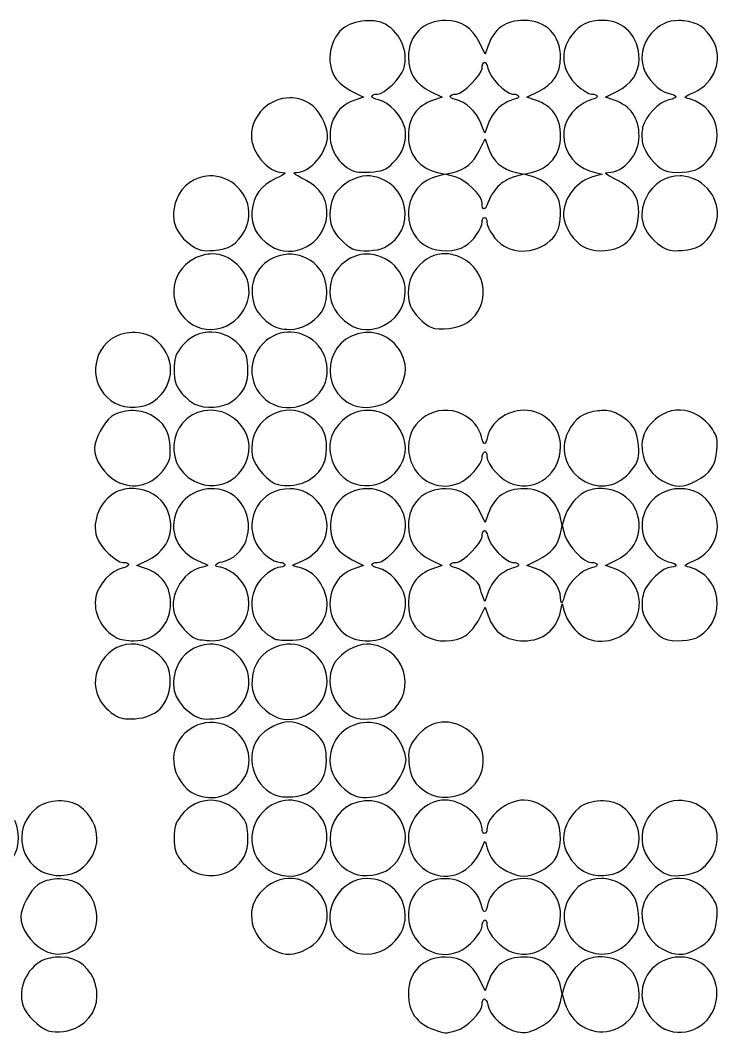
# Model space of a CAD drawing. Extents: x 1 to 209, y 3 to 284.
# Drawn here: x 104.78 to 135.48, y 239.8 to 283.84 of the extents above; entities that cross this region are included whole.
import ezdxf

# ---------------------------------------------------------------- set-up
doc = ezdxf.new("R2010")
doc.units = 0
doc.layers.add('Layer_1', color=7, linetype='CONTINUOUS')

msp = doc.modelspace()

# ---------------------------------------------------------------- linework, layer by layer
at = {"layer": 'Layer_1', "color": 7}
for points in [[(119.844123, 283.826506), (119.844123, 283.826506)], [(123.203231, 283.840287), (123.203231, 283.840287)], [(129.987034, 283.840287), (129.987034, 283.840287)], [(133.279995, 283.830365), (133.279995, 283.830365)], [(125.029956, 282.7577), (124.900422, 282.381771), (124.653477, 282.879518)], [(124.86349, 282.025135), (124.86349, 282.025135)], [(119.141875, 280.763403), (119.639622, 280.516458), (119.263143, 280.387474)], [(122.537911, 280.763403), (123.035658, 280.516458), (122.65973, 280.387474)], [(127.080478, 280.387474), (126.704547, 280.516458), (127.202297, 280.763403)], [(130.477065, 280.387474), (130.100586, 280.516458), (130.598333, 280.763403)], [(116.445882, 280.484488), (116.445882, 280.484488)], [(125.029406, 279.363867), (124.888845, 278.952109), (124.71411, 279.389774)], [(124.653477, 278.220095), (124.900422, 278.712882), (125.029956, 278.336953)], [(112.973776, 277.108845), (112.973776, 277.108845)], [(119.773017, 277.11105), (119.773017, 277.11105)], [(123.598452, 277.063646), (123.171811, 277.183811), (122.75509, 277.065851)], [(122.83998, 277.256571), (123.171811, 277.183811), (123.519627, 277.259879)], [(126.567847, 277.183811), (126.15168, 277.065851)], [(126.259167, 277.252162), (126.567847, 277.183811), (126.900229, 277.256571)], [(126.984565, 277.065851), (126.567847, 277.183811), (126.567847, 277.183811)], [(129.655756, 277.252162), (129.964437, 277.183811), (129.538346, 277.063646)], [(133.340077, 277.108294), (133.340077, 277.108294)], [(112.979841, 273.724935), (112.979841, 273.724935)], [(116.534627, 273.711706), (116.534627, 273.711706)], [(119.746008, 273.719974), (119.746008, 273.719974)], [(123.226932, 273.733754), (123.226932, 273.733754)], [(109.621286, 270.320078), (109.621286, 270.320078)], [(113.069686, 270.347639), (113.069686, 270.347639)], [(116.497145, 270.344332), (116.497145, 270.344332)], [(119.84688, 270.331654), (119.84688, 270.331654)], [(108.887618, 267.271857), (108.888169, 267.271857)], [(109.558997, 266.942783), (109.558997, 266.942783)], [(113.034408, 266.960972), (113.034408, 266.960972)], [(116.461867, 266.960972), (116.461867, 266.960972)], [(119.901451, 266.956011), (119.901451, 266.956011)], [(126.567847, 266.960972), (126.567847, 266.960972)], [(130.059797, 266.949395), (130.059797, 266.949395)], [(133.348346, 266.965381), (133.348346, 266.965381)], [(108.923447, 263.896767), (108.923447, 263.896214)], [(109.694046, 263.573755), (109.694046, 263.573755)], [(113.17938, 263.563282), (113.17938, 263.563282)], [(116.455252, 263.564383), (116.455252, 263.564383)], [(119.804987, 263.564383), (119.804987, 263.564383)], [(129.968845, 263.573755), (129.968845, 263.573755)], [(133.314172, 263.564383), (133.314172, 263.564383)], [(125.029956, 262.481798), (124.900422, 262.105869), (124.653477, 262.603616)], [(128.316301, 262.278398), (128.236376, 261.969717), (128.161963, 262.301548)], [(124.86349, 261.749231), (124.86349, 261.749231)], [(128.157551, 261.621901), (128.233619, 261.969717), (128.233619, 261.969717)], [(128.233619, 261.969717), (128.353786, 261.543076)], [(110.202266, 260.111572), (109.826338, 260.240556), (110.324084, 260.4875)], [(119.146836, 260.4875), (119.639622, 260.240556), (119.263143, 260.111572)], [(122.537911, 260.4875), (123.035658, 260.240556), (122.65973, 260.111572)], [(127.080478, 260.111572), (126.704547, 260.240556), (127.196785, 260.4875)], [(130.476515, 260.111572), (130.100586, 260.240556), (130.598333, 260.4875)], [(125.489118, 259.786353), (125.489118, 259.785802)], [(125.028853, 259.087412), (124.887191, 258.676206), (124.775846, 258.965594)], [(128.366464, 259.02678), (128.367014, 259.02678)], [(128.161963, 258.241299), (128.236376, 258.57313), (128.316301, 258.26445)], [(124.653477, 257.939231), (124.900422, 258.436981), (125.029956, 258.061049)], [(109.573881, 256.83625), (109.573881, 256.83625)], [(112.973776, 256.833493), (112.973776, 256.833493)], [(116.48998, 256.830738), (116.48998, 256.830738)], [(119.773017, 256.8357), (119.773017, 256.8357)], [(122.321836, 257.183516), (122.321836, 257.182966)], [(113.136384, 253.444622), (113.136384, 253.444622)], [(116.401232, 253.477145), (116.401232, 253.477145)], [(119.773567, 253.443521), (119.773567, 253.443521)], [(123.225828, 253.460057), (123.225828, 253.460057)], [(106.430851, 250.046381), (106.430851, 250.046381)], [(113.069686, 250.07339), (113.069686, 250.07339)], [(116.384146, 250.075594), (116.384146, 250.075594)], [(119.84688, 250.057405), (119.84688, 250.057405)], [(123.164092, 250.082209), (123.164092, 250.082209)], [(129.895535, 250.046381), (129.895535, 250.046381)], [(133.256844, 250.06402), (133.256844, 250.06402)], [(106.371319, 246.669084), (106.371319, 246.669084)], [(116.392412, 246.690581), (116.392412, 246.690581)], [(119.796168, 246.686173), (119.796168, 246.686173)], [(126.567847, 246.686173), (126.567847, 246.686173)], [(129.929159, 246.693889), (129.929159, 246.693889)], [(133.348346, 246.690581), (133.348346, 246.690581)], [(106.5218, 243.289033), (106.5218, 243.289033)], [(129.968845, 243.298403), (129.968845, 243.298403)], [(133.331258, 243.289033), (133.331258, 243.289033)], [(125.029956, 242.206445), (124.900422, 241.829964), (124.653477, 242.328264)], [(128.316301, 242.002495), (128.236376, 241.693814), (128.161963, 242.025645)], [(128.157001, 241.346548), (128.232518, 241.693814), (128.348825, 241.290877)]]:
    msp.add_lwpolyline(points, dxfattribs=at)
for points in [[(119.844123, 283.826506), (119.467624, 283.818042), (119.059762, 283.71834), (118.823825, 283.550347)], [(120.443845, 283.73776), (120.284641, 283.803705), (120.070022, 283.831584), (119.844123, 283.826506)], [(121.373745, 281.739605), (121.621197, 282.489385), (121.182618, 283.431747), (120.443845, 283.73776)], [(123.203231, 283.840287), (122.227727, 283.840287), (121.576592, 283.19884), (121.576592, 282.236801)], [(124.653477, 282.879518), (124.330333, 283.531113), (123.86354, 283.840287), (123.203231, 283.840287)], [(126.588794, 283.840287), (125.798289, 283.840879), (125.278142, 283.479624), (125.029956, 282.7577)], [(128.163063, 282.234596), (128.162499, 283.192007), (127.527662, 283.840287), (126.588794, 283.840287)], [(129.987034, 283.840287), (129.388328, 283.840287), (128.979244, 283.644948), (128.643174, 283.197569)], [(131.559653, 282.167899), (131.559653, 283.142272), (130.903184, 283.840287), (129.987034, 283.840287)], [(133.279995, 283.830365), (132.785474, 283.832876), (132.426868, 283.660588), (132.078897, 283.264266)], [(133.500481, 283.818789), (133.423925, 283.826147), (133.350641, 283.830006), (133.279995, 283.830365)], [(134.755049, 282.981493), (134.447342, 283.522965), (134.089112, 283.762232), (133.500481, 283.818789)], [(118.823825, 283.550347), (118.176548, 283.08945), (117.975298, 282.019004), (118.412065, 281.359818)], [(128.643174, 283.197569), (128.108081, 282.485269), (128.202264, 281.638309), (128.885157, 281.021371)], [(132.078897, 283.264266), (131.713249, 282.847791), (131.594702, 282.310667), (131.752577, 281.783702)], [(133.935941, 280.722613), (134.839843, 281.124582), (135.217865, 282.167056), (134.755049, 282.981493)], [(121.576592, 282.236801), (121.576592, 281.552384), (121.877709, 281.090781), (122.537911, 280.763403)], [(124.767027, 281.762756), (124.767027, 281.936309), (124.810983, 282.023854), (124.86349, 282.025135)], [(124.86349, 282.025135), (124.915998, 282.026405), (124.977223, 281.941568), (125.011767, 281.768819)], [(127.202297, 280.763403), (127.862076, 281.090583), (128.163063, 281.552183), (128.163063, 282.234596)], [(130.598333, 280.763403), (131.230991, 281.077149), (131.559653, 281.55734), (131.559653, 282.167899)], [(120.244306, 280.650404), (120.535644, 280.650404), (121.237657, 281.327194), (121.373745, 281.739605)], [(123.654673, 280.650404), (123.93142, 280.650404), (124.767027, 281.486009), (124.767027, 281.762756)], [(125.011767, 281.768819), (125.089011, 281.38257), (125.792617, 280.650404), (126.086636, 280.650404)], [(131.752577, 281.783702), (131.893462, 281.313492), (132.430396, 280.760491), (132.822487, 280.681272)], [(118.412065, 281.359818), (118.540646, 281.16579), (118.865692, 280.900365), (119.141875, 280.763403)], [(128.885157, 281.021371), (129.111217, 280.817156), (129.385653, 280.650404), (129.495352, 280.650404)], [(120.281787, 280.401254), (119.919781, 280.469157), (119.892431, 280.650404), (120.244306, 280.650404)], [(123.622153, 280.411176), (123.296976, 280.4762), (123.32072, 280.650404), (123.654673, 280.650404)], [(126.086636, 280.650404), (126.423807, 280.650404), (126.440305, 280.475181), (126.109236, 280.408971)], [(129.495352, 280.650404), (129.821347, 280.650404), (129.830785, 280.474067), (129.50803, 280.409523)], [(132.822487, 280.681272), (133.240204, 280.596887), (133.253915, 280.476184), (132.854457, 280.401254)], [(133.742464, 280.437083), (133.468065, 280.511477), (133.470698, 280.515716), (133.935941, 280.722613)], [(116.445882, 280.484488), (115.588466, 280.477517), (114.782402, 279.782935), (114.784519, 278.827535)], [(117.292549, 280.246363), (117.023343, 280.41274), (116.731686, 280.486812), (116.445882, 280.484488)], [(118.07748, 278.849032), (118.07748, 279.31103), (117.690031, 280.000688), (117.292549, 280.246363)], [(119.263143, 280.387474), (118.79567, 280.226748), (118.550089, 280.008949), (118.342063, 279.570573)], [(121.429969, 279.154405), (121.334634, 279.662659), (120.732045, 280.316785), (120.281787, 280.401254)], [(122.65973, 280.387474), (121.937834, 280.139288), (121.577145, 279.619142), (121.577145, 278.828637)], [(124.71411, 279.389774), (124.51345, 279.891142), (124.048647, 280.32586), (123.622153, 280.411176)], [(126.109236, 280.408971), (125.943543, 280.375839), (125.664462, 280.219963), (125.489118, 280.062257)], [(128.163063, 278.828637), (128.163628, 279.619142), (127.802403, 280.139288), (127.080478, 280.387474)], [(129.50803, 280.409523), (129.343777, 280.376672), (129.044119, 280.204879), (128.84216, 280.02753)], [(131.559653, 278.826432), (131.559653, 279.619138), (131.199357, 280.139147), (130.477065, 280.387474)], [(132.854457, 280.401254), (132.429064, 280.321442), (131.818149, 279.684625), (131.714545, 279.212834)], [(134.150365, 277.436819), (135.378258, 278.246599), (135.13185, 280.060514), (133.742464, 280.437083)], [(125.489118, 280.062257), (125.313745, 279.904551), (125.106707, 279.590294), (125.029406, 279.363867)], [(128.84216, 280.02753), (127.831325, 279.139998), (128.295981, 277.555014), (129.655756, 277.252162)], [(118.342063, 279.570573), (117.99428, 278.837613), (118.23862, 277.939351), (118.911466, 277.476506)], [(114.784519, 278.827535), (114.785366, 278.112496), (115.504166, 277.264659), (116.122317, 277.248854)], [(116.733063, 277.252162), (117.331233, 277.256282), (118.07748, 278.142545), (118.07748, 278.849032)], [(120.909622, 277.667778), (121.336906, 278.081911), (121.528549, 278.628992), (121.429969, 279.154405)], [(121.577145, 278.828637), (121.57771, 278.030174), (122.061244, 277.428106), (122.83998, 277.256571)], [(126.900229, 277.256571), (127.678965, 277.428106), (128.163063, 278.030174), (128.163063, 278.828637)], [(130.200908, 277.250508), (130.900593, 277.260273), (131.559653, 278.02447), (131.559653, 278.826432)], [(131.714545, 279.212834), (131.674864, 279.03224), (131.672449, 278.725332), (131.709033, 278.53043)], [(131.709033, 278.53043), (131.78131, 278.145112), (132.296278, 277.489473), (132.634522, 277.352482)], [(123.519627, 277.259879), (124.02949, 277.371836), (124.375093, 277.664626), (124.653477, 278.220095)], [(125.029956, 278.336953), (125.238942, 277.729047), (125.616716, 277.395248), (126.259167, 277.252162)], [(118.911466, 277.476506), (119.207771, 277.272685), (119.359333, 277.241784), (119.903655, 277.275312)], [(119.903655, 277.275312), (120.469652, 277.310167), (120.589271, 277.357277), (120.909622, 277.667778)], [(112.973776, 277.108845), (112.350245, 277.090001), (111.779101, 276.70435), (111.539514, 276.07697)], [(113.604367, 277.000807), (113.39526, 277.080662), (113.181618, 277.115127), (112.973776, 277.108845)], [(116.122317, 277.248854), (116.325969, 277.243633), (116.270255, 277.192229), (115.85553, 277.003563)], [(117.046705, 276.966081), (116.615329, 277.183279), (116.541265, 277.252162), (116.733063, 277.252162)], [(119.773017, 277.11105), (119.282213, 277.090866), (118.699912, 276.770548), (118.412618, 276.338246)], [(119.976965, 277.100577), (119.911707, 277.110497), (119.843132, 277.113935), (119.773017, 277.11105)], [(120.540309, 274.00826), (121.984553, 274.755104), (121.602367, 276.853492), (119.976965, 277.100577)], [(122.75509, 277.065851), (122.033363, 276.862171), (121.576592, 276.228903), (121.576592, 275.432049)], [(124.767027, 275.933103), (124.767027, 276.253426), (124.065896, 276.931876), (123.598452, 277.063646)], [(126.15168, 277.065851), (125.922572, 277.001193), (125.606333, 276.814021), (125.448881, 276.649683)], [(128.04786, 276.154141), (127.828517, 276.581058), (127.399686, 276.9487), (126.984565, 277.065851)], [(129.538346, 277.063646), (128.756421, 276.84323), (128.155644, 275.932791), (128.314648, 275.208806)], [(130.530535, 276.967734), (130.125208, 277.168027), (130.031405, 277.247685), (130.200908, 277.250508)], [(133.340077, 277.108294), (132.732433, 277.124897), (132.161503, 276.779417), (131.862822, 276.162409)], [(132.634522, 277.352482), (133.017779, 277.197261), (133.85804, 277.244004), (134.150365, 277.436819)], [(133.951376, 276.967734), (133.749333, 277.0571), (133.542628, 277.10276), (133.340077, 277.108294)], [(114.480797, 274.716571), (114.955131, 275.551243), (114.535306, 276.645264), (113.604367, 277.000807)], [(115.85553, 277.003563), (115.188244, 276.700061), (114.862872, 276.254093), (114.80767, 275.565443)], [(118.044956, 275.368107), (118.104477, 276.082073), (117.783813, 276.594959), (117.046705, 276.966081)], [(125.448881, 276.649683), (125.291429, 276.485345), (125.104866, 276.183309), (125.034367, 275.978303)], [(131.537603, 275.394566), (131.590356, 276.149059), (131.314633, 276.580271), (130.530535, 276.967734)], [(134.755049, 274.716571), (135.214507, 275.52511), (134.839924, 276.574683), (133.951376, 276.967734)], [(118.412618, 276.338246), (118.16717, 275.968902), (118.103952, 275.307222), (118.271507, 274.867604)], [(128.007621, 274.679088), (128.190388, 275.032572), (128.212396, 275.833903), (128.04786, 276.154141)], [(131.862822, 276.162409), (131.477673, 275.366825), (131.703431, 274.623139), (132.495064, 274.079917)], [(111.539514, 276.07697), (111.233839, 275.276616), (111.465081, 274.598501), (112.220815, 274.079917)], [(125.034367, 275.978303), (124.905815, 275.604302), (124.767027, 275.58089), (124.767027, 275.933103)], [(114.80767, 275.565443), (114.75893, 274.957592), (115.01098, 274.487874), (115.599216, 274.091493)], [(115.599216, 274.091493), (116.56975, 273.437443), (117.943808, 274.154665), (118.044956, 275.368107)], [(121.576592, 275.432049), (121.576592, 274.83258), (121.906888, 274.282856), (122.418297, 274.030859)], [(124.766476, 275.118407), (124.766674, 275.217467), (124.813489, 275.298655), (124.870103, 275.298655)], [(124.870103, 275.298655), (124.926719, 275.298655), (124.973182, 275.217467), (124.973182, 275.118407)], [(130.697001, 274.024796), (131.214681, 274.270442), (131.490474, 274.719858), (131.537603, 275.394566)], [(118.271507, 274.867604), (118.381687, 274.578609), (118.875934, 274.070023), (119.15841, 273.954792)], [(124.021785, 274.06283), (124.382747, 274.282907), (124.766476, 274.826138), (124.766476, 275.118407)], [(124.973182, 275.118407), (124.973746, 274.826138), (125.356939, 274.282907), (125.717873, 274.06283)], [(128.314648, 275.208806), (128.411055, 274.769923), (128.749069, 274.285588), (129.114463, 274.06283)], [(113.142449, 273.879275), (113.806997, 273.925701), (114.155175, 274.143604), (114.480797, 274.716571)], [(125.717873, 274.06283), (126.458424, 273.611303), (127.616771, 273.923241), (128.007621, 274.679088)], [(133.416698, 273.879275), (134.081218, 273.925701), (134.429421, 274.143604), (134.755049, 274.716571)], [(112.220815, 274.079917), (112.510037, 273.881967), (112.671871, 273.846396), (113.142449, 273.879275)], [(119.15841, 273.954792), (119.493662, 273.818027), (120.227155, 273.84632), (120.540309, 274.00826)], [(122.418297, 274.030859), (122.891646, 273.797603), (123.610192, 273.811849), (124.021785, 274.06283)], [(129.114463, 274.06283), (129.525152, 273.812414), (130.21474, 273.795942), (130.697001, 274.024796)], [(132.495064, 274.079917), (132.784286, 273.881967), (132.946092, 273.846396), (133.416698, 273.879275)], [(112.313971, 273.529254), (111.152119, 272.931676), (111.11753, 271.348118), (112.251132, 270.656871)], [(112.979841, 273.724935), (112.760811, 273.709184), (112.537556, 273.644252), (112.313971, 273.529254)], [(114.022739, 273.393103), (113.698661, 273.640295), (113.344889, 273.751185), (112.979841, 273.724935)], [(116.345561, 273.711155), (115.507234, 273.66061), (114.728357, 272.980988), (114.815386, 271.970968)], [(116.534627, 273.711706), (116.471412, 273.715118), (116.408434, 273.714945), (116.345561, 273.711155)], [(117.745095, 273.057965), (117.419795, 273.484453), (116.97712, 273.687823), (116.534627, 273.711706)], [(119.746008, 273.719974), (119.438361, 273.711917), (119.126985, 273.612848), (118.84973, 273.401371)], [(121.428868, 271.911437), (121.562365, 272.949429), (120.668934, 273.744146), (119.746008, 273.719974)], [(123.017469, 273.730998), (122.557625, 273.690066), (122.139857, 273.41972), (121.808105, 272.932287)], [(123.226932, 273.733754), (123.156215, 273.737963), (123.086447, 273.737138), (123.017469, 273.730998)], [(123.881224, 273.554058), (123.658554, 273.66185), (123.439078, 273.721128), (123.226932, 273.733754)], [(124.134784, 270.759397), (125.14387, 271.477934), (125.004807, 273.010131), (123.881224, 273.554058)], [(113.866193, 270.694905), (114.886173, 271.382285), (114.961297, 272.677219), (114.022739, 273.393103)], [(118.84973, 273.401371), (118.384684, 273.046675), (118.180556, 272.642459), (118.180556, 272.076801)], [(117.810689, 271.214149), (118.145518, 271.666044), (118.113367, 272.575111), (117.745095, 273.057965)], [(121.808105, 272.932287), (121.563192, 272.572454), (121.499734, 271.911311), (121.667544, 271.471016)], [(114.815386, 271.970968), (114.863081, 271.417615), (115.097704, 271.03835), (115.606381, 270.692148)], [(118.180556, 272.076801), (118.180556, 271.545151), (118.474905, 271.045933), (118.995802, 270.694905)], [(118.995802, 270.694905), (119.929817, 270.065464), (121.27819, 270.739791), (121.428868, 271.911437)], [(121.667544, 271.471016), (121.776199, 271.185999), (122.267317, 270.677659), (122.55445, 270.552691)], [(116.430998, 270.460638), (116.967926, 270.460638), (117.445691, 270.721531), (117.810689, 271.214149)], [(112.251132, 270.656871), (112.702772, 270.381478), (113.426407, 270.398543), (113.866193, 270.694905)], [(115.606381, 270.692148), (115.840146, 270.533032), (116.098343, 270.460638), (116.430998, 270.460638)], [(122.55445, 270.552691), (122.916879, 270.394985), (123.781809, 270.508049), (124.134784, 270.759397)], [(108.687526, 270.023524), (107.736465, 269.2981), (107.842437, 267.839208), (108.887618, 267.271857)], [(109.621286, 270.320078), (109.277181, 270.307765), (108.928953, 270.20766), (108.687526, 270.023524)], [(110.53134, 270.08967), (110.305379, 270.257098), (109.965386, 270.33239), (109.621286, 270.320078)], [(110.546775, 267.340759), (111.541834, 268.077754), (111.534615, 269.346297), (110.53134, 270.08967)], [(113.069686, 270.347639), (112.577589, 270.363107), (112.087719, 270.142667), (111.735746, 269.68122)], [(114.41741, 269.596884), (114.056137, 270.080754), (113.561789, 270.33217), (113.069686, 270.347639)], [(116.497145, 270.344332), (116.081217, 270.362112), (115.648009, 270.215083), (115.286674, 269.85375)], [(118.033382, 268.35224), (118.242582, 269.467336), (117.412183, 270.305217), (116.497145, 270.344332)], [(119.690885, 270.32559), (117.973196, 270.175392), (117.61715, 267.842324), (119.209673, 267.172639)], [(119.84688, 270.331654), (119.795341, 270.332105), (119.743307, 270.330185), (119.690885, 270.32559)], [(121.432173, 268.950859), (121.280329, 269.76022), (120.619952, 270.324705), (119.84688, 270.331654)], [(111.735746, 269.68122), (111.489704, 269.35864), (111.439192, 269.19283), (111.439192, 268.70998)], [(114.629627, 268.70998), (114.629627, 269.157891), (114.575172, 269.385556), (114.41741, 269.596884)], [(115.286674, 269.85375), (114.473169, 269.040216), (114.718454, 267.659656), (115.756862, 267.207366)], [(111.439192, 268.70998), (111.439192, 268.237257), (111.491381, 268.059951), (111.715352, 267.766299)], [(113.936199, 267.338555), (114.460652, 267.73011), (114.629627, 268.064058), (114.629627, 268.70998)], [(120.791111, 267.405802), (121.230785, 267.74117), (121.525786, 268.451837), (121.432173, 268.950859)], [(115.756862, 267.207366), (116.684301, 266.803393), (117.853127, 267.391302), (118.033382, 268.35224)], [(108.888169, 267.271857), (109.37218, 267.009136), (110.142181, 267.041095), (110.546775, 267.340759)], [(111.715352, 267.766299), (111.867019, 267.567445), (112.144754, 267.326331), (112.332714, 267.230517)], [(112.332714, 267.230517), (112.767985, 267.008577), (113.566488, 267.062541), (113.936199, 267.338555)], [(119.209673, 267.172639), (119.640175, 266.991622), (120.394053, 267.102924), (120.791111, 267.405802)], [(109.558997, 266.942783), (109.248654, 266.929236), (108.944514, 266.842676), (108.729969, 266.686466)], [(110.42606, 266.760329), (110.186072, 266.896713), (109.86934, 266.956324), (109.558997, 266.942783)], [(113.034408, 266.960972), (111.328065, 266.960972), (110.792074, 264.676143), (112.314522, 263.892356)], [(114.68144, 265.398827), (114.68144, 266.203273), (113.88232, 266.960972), (113.034408, 266.960972)], [(116.461867, 266.960972), (115.383496, 266.960972), (114.62711, 266.028493), (114.829717, 264.948485)], [(117.810689, 266.207461), (117.454666, 266.687945), (116.965719, 266.960972), (116.461867, 266.960972)], [(119.901451, 266.956011), (119.326251, 266.987905), (118.791059, 266.704822), (118.414269, 266.145725)], [(120.485738, 266.817657), (120.289509, 266.899648), (120.093181, 266.945379), (119.901451, 266.956011)], [(123.905478, 266.793403), (122.816355, 267.310208), (121.576592, 266.555224), (121.576592, 265.374576)], [(126.567847, 266.960972), (125.835311, 266.960972), (125.131573, 266.441062), (125.004601, 265.806175)], [(128.163063, 265.388354), (128.163063, 266.272669), (127.464806, 266.960972), (126.567847, 266.960972)], [(129.792456, 266.936168), (129.161605, 266.875546), (128.801258, 266.624075), (128.49214, 266.028868)], [(130.059797, 266.949395), (129.980049, 266.950242), (129.892546, 266.945791), (129.792456, 266.936168)], [(130.700859, 266.760329), (130.468895, 266.892135), (130.299037, 266.946576), (130.059797, 266.949395)], [(133.348346, 266.965381), (132.836957, 266.982145), (132.321986, 266.737365), (131.94385, 266.226754)], [(134.730795, 266.135252), (134.36718, 266.67019), (133.859736, 266.948614), (133.348346, 266.965381)], [(108.729969, 266.686466), (108.399402, 266.44573), (107.991893, 265.684405), (107.991893, 265.308428)], [(111.263354, 265.421981), (111.2169, 266.086526), (110.999056, 266.434729), (110.42606, 266.760329)], [(121.429419, 265.548758), (121.344272, 266.081339), (120.936983, 266.629104), (120.485738, 266.817657)], [(124.735607, 265.806175), (124.65681, 266.200186), (124.325538, 266.594069), (123.905478, 266.793403)], [(131.538156, 265.421981), (131.49173, 266.086526), (131.273855, 266.434701), (130.700859, 266.760329)], [(117.778719, 264.40168), (118.111177, 264.867798), (118.127371, 265.780036), (117.810689, 266.207461)], [(118.414269, 266.145725), (117.865971, 265.332107), (118.322471, 264.070043), (119.273616, 263.768884)], [(128.49214, 266.028868), (128.078543, 265.232522), (128.403567, 264.298222), (129.243997, 263.867551)], [(131.94385, 266.226754), (131.413696, 265.510869), (131.732847, 264.344538), (132.579401, 263.903933)], [(134.930334, 265.232911), (134.966318, 265.680996), (134.930899, 265.840894), (134.730795, 266.135252)], [(124.870103, 265.520095), (124.827659, 265.520095), (124.767046, 265.649034), (124.735607, 265.806175)], [(125.004601, 265.806175), (124.973162, 265.649034), (124.912552, 265.520095), (124.870103, 265.520095)], [(107.991893, 265.308428), (107.991893, 264.821398), (108.426623, 264.162761), (108.923447, 263.896767)], [(111.062714, 264.500347), (111.260692, 264.789569), (111.296233, 264.951398), (111.263354, 265.421981)], [(112.314522, 263.892356), (113.436214, 263.314873), (114.68144, 264.107491), (114.68144, 265.398827)], [(119.273616, 263.768884), (120.39449, 263.414017), (121.610239, 264.418063), (121.429419, 265.548758)], [(121.576592, 265.374576), (121.576592, 264.653667), (121.977204, 264.033828), (122.605713, 263.783215)], [(124.767027, 264.90053), (124.767027, 265.008423), (124.813489, 265.125156), (124.870103, 265.160152)], [(124.870103, 265.160152), (124.928466, 265.19622), (124.973182, 265.109795), (124.973182, 264.960612)], [(126.106479, 263.75786), (127.163316, 263.441207), (128.163063, 264.234121), (128.163063, 265.388354)], [(131.336963, 264.500347), (131.534941, 264.789569), (131.571035, 264.951398), (131.538156, 265.421981)], [(134.027443, 263.899522), (134.633657, 264.20926), (134.877023, 264.56856), (134.930334, 265.232911)], [(114.829717, 264.948485), (114.908739, 264.527325), (115.563046, 263.811937), (115.933801, 263.741325)], [(123.768776, 263.806919), (124.17035, 263.9747), (124.767027, 264.628552), (124.767027, 264.90053)], [(124.973182, 264.960612), (124.973182, 264.593046), (125.623681, 263.902499), (126.106479, 263.75786)], [(108.923447, 263.896214), (109.708024, 263.476157), (110.516755, 263.704706), (111.062714, 264.500347)], [(115.933801, 263.741325), (116.686206, 263.597984), (117.383552, 263.847593), (117.778719, 264.40168)], [(129.243997, 263.867551), (130.002469, 263.478903), (130.801728, 263.720313), (131.336963, 264.500347)], [(132.579401, 263.903933), (133.148276, 263.607853), (133.454984, 263.60699), (134.027443, 263.899522)], [(108.917935, 263.410594), (108.244609, 263.062388), (107.860984, 262.162012), (108.090008, 261.468112)], [(109.694046, 263.573755), (109.425796, 263.58479), (109.156429, 263.533917), (108.917935, 263.410594)], [(111.116181, 262.706142), (110.870289, 263.224313), (110.284192, 263.549476), (109.694046, 263.573755)], [(113.17938, 263.563282), (112.369834, 263.6124), (111.52284, 263.068524), (111.4199, 262.109727)], [(114.42733, 262.79599), (114.137242, 263.290994), (113.665107, 263.533809), (113.17938, 263.563282)], [(116.455252, 263.564383), (115.1929, 263.564383), (114.421717, 262.310946), (114.993979, 261.189198)], [(118.045507, 262.109727), (117.958413, 262.920806), (117.254675, 263.564383), (116.455252, 263.564383)], [(119.804987, 263.564383), (118.824942, 263.564383), (118.140486, 262.822437), (118.210872, 261.836325)], [(121.383668, 261.507798), (121.693322, 262.541296), (120.90777, 263.564383), (119.804987, 263.564383)], [(123.203231, 263.564383), (122.227727, 263.564383), (121.576592, 262.922937), (121.576592, 261.960898)], [(122.605713, 263.783215), (122.971444, 263.637362), (123.383542, 263.645936), (123.768776, 263.806919)], [(124.653477, 262.603616), (124.330333, 263.255211), (123.86354, 263.564383), (123.203231, 263.564383)], [(126.588794, 263.564383), (125.798289, 263.564947), (125.278142, 263.203694), (125.029956, 262.481798)], [(128.161963, 262.301548), (127.987126, 263.081921), (127.386749, 263.564383), (126.588794, 263.564383)], [(129.192734, 263.410594), (128.831602, 263.223819), (128.425239, 262.698852), (128.316301, 262.278398)], [(129.968845, 263.573755), (129.700596, 263.58479), (129.431229, 263.533917), (129.192734, 263.410594)], [(131.39043, 262.706142), (131.144538, 263.224313), (130.558992, 263.549476), (129.968845, 263.573755)], [(133.314172, 263.564383), (132.228576, 263.564383), (131.445378, 262.533083), (131.752577, 261.507798)], [(134.71481, 262.774493), (134.406397, 263.300725), (133.938504, 263.564383), (133.314172, 263.564383)], [(110.324084, 260.4875), (111.209641, 260.926666), (111.532063, 261.829729), (111.116181, 262.706142)], [(113.526093, 260.405368), (114.504783, 260.601117), (114.977946, 261.856444), (114.42733, 262.79599)], [(130.598333, 260.4875), (131.48389, 260.926666), (131.80634, 261.829729), (131.39043, 262.706142)], [(133.935941, 260.44671), (134.876673, 260.865077), (135.224644, 261.904543), (134.71481, 262.774493)], [(111.4199, 262.109727), (111.334386, 261.313183), (111.848948, 260.632678), (112.777544, 260.313315)], [(116.688416, 260.313315), (117.616983, 260.632678), (118.13102, 261.313183), (118.045507, 262.109727)], [(118.210872, 261.836325), (118.25916, 261.159302), (118.500491, 260.811406), (119.146836, 260.4875)], [(121.576592, 261.960898), (121.576592, 261.276452), (121.877709, 260.814906), (122.537911, 260.4875)], [(124.767027, 261.486301), (124.767027, 261.659995), (124.810983, 261.747913), (124.86349, 261.749231)], [(124.86349, 261.749231), (124.915998, 261.750642), (124.977223, 261.665679), (125.011767, 261.492917)], [(127.196785, 260.4875), (127.752255, 260.765884), (128.045594, 261.112038), (128.157551, 261.621901)], [(108.090008, 261.468112), (108.227337, 261.051947), (108.928326, 260.374501), (109.221103, 260.374501)], [(114.993979, 261.189198), (115.207367, 260.770916), (115.718277, 260.374501), (116.045147, 260.374501)], [(120.244306, 260.374501), (120.554214, 260.374501), (121.252011, 261.068294), (121.383668, 261.507798)], [(123.654673, 260.373951), (123.93142, 260.373951), (124.767027, 261.209554), (124.767027, 261.486301)], [(125.011767, 261.492917), (125.089011, 261.106696), (125.792617, 260.374501), (126.086636, 260.374501)], [(128.353786, 261.543076), (128.487582, 261.068463), (129.165632, 260.374501), (129.495352, 260.374501)], [(131.752577, 261.507798), (131.893434, 261.03756), (132.430368, 260.484587), (132.822487, 260.405368)], [(109.221103, 260.374501), (109.57295, 260.374501), (109.545625, 260.193255), (109.183619, 260.125352)], [(112.777544, 260.313315), (112.955287, 260.252158), (112.939426, 260.23254), (112.663441, 260.17)], [(113.422464, 260.168346), (113.134682, 260.168346), (113.21071, 260.342291), (113.526093, 260.405368)], [(116.045147, 260.374501), (116.144207, 260.374275), (116.224843, 260.328039), (116.224843, 260.271425)], [(116.793145, 260.171654), (116.522466, 260.233178), (116.509205, 260.251678), (116.688416, 260.313315)], [(120.281787, 260.125352), (119.919781, 260.193255), (119.892431, 260.374501), (120.244306, 260.374501)], [(123.628215, 260.133619), (123.298325, 260.199602), (123.317686, 260.373951), (123.654673, 260.373951)], [(126.086636, 260.374501), (126.423807, 260.374501), (126.440305, 260.199278), (126.109236, 260.133068)], [(129.495352, 260.374501), (129.821347, 260.374501), (129.830785, 260.198163), (129.50803, 260.133619)], [(132.822487, 260.405368), (133.198915, 260.329309), (133.289085, 260.168346), (132.955329, 260.168346)], [(133.742464, 260.161181), (133.468065, 260.235546), (133.470698, 260.239813), (133.935941, 260.44671)], [(109.183619, 260.125352), (108.735676, 260.041307), (108.147705, 259.403369), (108.053076, 258.898897)], [(111.284853, 258.619432), (111.284853, 259.342654), (110.901782, 259.87109), (110.202266, 260.111572)], [(112.663441, 260.17), (112.196392, 260.06411), (111.83042, 259.761678), (111.595188, 259.286952)], [(113.079609, 256.984527), (114.638153, 256.964517), (115.269871, 259.036756), (113.973681, 259.917544)], [(113.973681, 259.917544), (113.770537, 260.055579), (113.522546, 260.168346), (113.422464, 260.168346)], [(116.057274, 260.168346), (115.745503, 260.168346), (115.190775, 259.738536), (114.986813, 259.338768)], [(116.224843, 260.271425), (116.224843, 260.214806), (116.149645, 260.168346), (116.057274, 260.168346)], [(117.866363, 259.304041), (117.638695, 259.774336), (117.285736, 260.059724), (116.793145, 260.171654)], [(119.263143, 260.111572), (118.79567, 259.950846), (118.550089, 259.733047), (118.342063, 259.294671)], [(121.426661, 258.896142), (121.334572, 259.387011), (120.724058, 260.042379), (120.281787, 260.125352)], [(122.65973, 260.111572), (121.937834, 259.863385), (121.577145, 259.343267), (121.577145, 258.552734)], [(124.664501, 259.340972), (124.664501, 259.507399), (123.922686, 260.074747), (123.628215, 260.133619)], [(126.109236, 260.133068), (125.943543, 260.099907), (125.664462, 259.944059), (125.489118, 259.786353)], [(128.163616, 258.835507), (128.163616, 259.343648), (127.689486, 259.902219), (127.080478, 260.111572)], [(129.50803, 260.133619), (129.060651, 260.044154), (128.491968, 259.492842), (128.366464, 259.02678)], [(131.368933, 257.799774), (131.854073, 258.712678), (131.442138, 259.779594), (130.476515, 260.111572)], [(132.955329, 260.168346), (132.587763, 260.168346), (131.897216, 259.517847), (131.752577, 259.035049)], [(134.150916, 257.160916), (135.37878, 257.970724), (135.131818, 259.784583), (133.742464, 260.161181)], [(125.489118, 259.785802), (125.313745, 259.628097), (125.106774, 259.313839), (125.028853, 259.087412)], [(111.595188, 259.286952), (111.36306, 258.818435), (111.335823, 258.467768), (111.497621, 258.039552)], [(114.986813, 259.338768), (114.546659, 258.475987), (114.901785, 257.490963), (115.809779, 257.056736)], [(117.472796, 257.34502), (118.090185, 257.925636), (118.220157, 258.573226), (117.866363, 259.304041)], [(118.342063, 259.294671), (117.996482, 258.566396), (118.231909, 257.674924), (118.887765, 257.229267)], [(124.775846, 258.965594), (124.714604, 259.124937), (124.664501, 259.293926), (124.664501, 259.340972)], [(128.367014, 259.02678), (128.248368, 258.586146), (128.163616, 258.506548), (128.163616, 258.835507)], [(131.752577, 259.035049), (131.688202, 258.820306), (131.667315, 258.476974), (131.705725, 258.272166)], [(108.053076, 258.898897), (107.919049, 258.184451), (108.277697, 257.479584), (108.969198, 257.098076)], [(109.691842, 256.981219), (110.615386, 256.975631), (111.284853, 257.664166), (111.284853, 258.619432)], [(120.540309, 257.128945), (121.198536, 257.469334), (121.559447, 258.188385), (121.426661, 258.896142)], [(121.577145, 258.552734), (121.57771, 257.962861), (121.842454, 257.475814), (122.321836, 257.183516)], [(126.588794, 256.978465), (127.386749, 256.979029), (127.987126, 257.460926), (128.161963, 258.241299)], [(128.316301, 258.26445), (128.425239, 257.843995), (128.831602, 257.319), (129.192734, 257.132253)], [(131.705725, 258.272166), (131.780853, 257.871721), (132.290126, 257.216082), (132.634522, 257.076579)], [(111.497621, 258.039552), (111.627612, 257.695467), (112.077127, 257.196749), (112.365784, 257.076579)], [(124.057063, 257.209974), (124.251091, 257.338527), (124.516515, 257.66302), (124.653477, 257.939231)], [(125.029956, 258.061049), (125.278142, 257.339125), (125.798289, 256.978465), (126.588794, 256.978465)], [(129.192734, 257.132253), (129.951912, 256.739682), (130.971902, 257.05259), (131.368933, 257.799774)], [(116.559432, 257.012089), (117.049256, 257.037404), (117.206886, 257.094943), (117.472796, 257.34502)], [(118.887765, 257.229267), (119.319932, 256.935587), (120.077492, 256.889621), (120.540309, 257.128945)], [(122.321836, 257.182966), (122.795688, 256.894168), (123.599637, 256.906896), (124.057063, 257.209974)], [(109.573881, 256.83625), (109.00528, 256.820728), (108.480025, 256.482041), (108.192536, 255.888158)], [(108.969198, 257.098076), (109.082397, 257.03562), (109.407782, 256.984041), (109.691842, 256.981219)], [(110.357708, 256.650491), (110.099441, 256.783443), (109.832335, 256.843308), (109.573881, 256.83625)], [(112.973776, 256.833493), (112.350245, 256.81464), (111.779101, 256.428978), (111.539514, 255.801618)], [(112.365784, 257.076579), (112.478984, 257.02942), (112.800096, 256.988196), (113.079609, 256.984527)], [(113.604367, 256.725455), (113.39526, 256.80531), (113.181618, 256.839775), (112.973776, 256.833493)], [(115.809779, 257.056736), (115.89659, 257.015249), (116.233916, 256.995155), (116.559432, 257.012089)], [(116.48998, 256.830738), (116.28363, 256.838358), (116.070967, 256.80562), (115.861042, 256.725455)], [(118.048814, 255.044799), (118.157346, 256.007677), (117.38415, 256.797704), (116.48998, 256.830738)], [(119.773017, 256.8357), (119.282213, 256.815521), (118.699912, 256.495221), (118.412618, 256.062896)], [(119.976965, 256.825777), (119.911707, 256.835711), (119.843132, 256.838578), (119.773017, 256.8357)], [(120.540309, 253.732909), (121.984553, 254.479782), (121.602367, 256.578691), (119.976965, 256.825777)], [(132.634522, 257.076579), (133.017751, 256.921385), (133.858562, 256.96813), (134.150916, 257.160916)], [(111.263354, 255.12142), (111.313194, 255.834878), (111.037102, 256.300733), (110.357708, 256.650491)], [(114.480797, 254.441219), (114.955131, 255.275863), (114.535306, 256.369912), (113.604367, 256.725455)], [(115.861042, 256.725455), (115.231235, 256.484917), (114.863945, 255.986854), (114.80877, 255.298909)], [(108.192536, 255.888158), (107.818815, 255.116173), (108.088862, 254.25432), (108.855095, 253.772595)], [(118.412618, 256.062896), (117.886218, 255.270783), (118.282062, 254.076407), (119.206368, 253.666762)], [(111.539514, 255.801618), (111.233839, 255.001235), (111.465081, 254.323674), (112.220815, 253.805118)], [(109.745859, 253.607783), (110.671068, 253.66688), (111.198443, 254.192655), (111.263354, 255.12142)], [(114.80877, 255.298909), (114.75924, 254.681464), (115.007565, 254.215388), (115.599216, 253.816692)], [(115.599216, 253.816692), (116.548357, 253.177064), (117.915549, 253.862288), (118.048814, 255.044799)], [(113.142449, 253.603925), (113.806997, 253.650379), (114.155172, 253.868223), (114.480797, 254.441219)], [(108.855095, 253.772595), (109.098794, 253.619292), (109.311575, 253.580125), (109.745859, 253.607783)], [(112.220815, 253.805118), (112.510037, 253.60714), (112.671871, 253.571043), (113.142449, 253.603925)], [(119.206368, 253.666762), (119.489212, 253.541399), (120.242084, 253.578703), (120.540309, 253.732909)], [(113.136384, 253.444622), (112.223101, 253.487325), (111.333921, 252.737356), (111.419349, 251.708845)], [(114.022739, 253.118853), (113.748081, 253.328341), (113.440811, 253.430387), (113.136384, 253.444622)], [(116.401232, 253.477145), (116.022744, 253.480137), (115.371575, 253.141504), (115.105327, 252.803007)], [(117.778719, 252.745131), (117.50804, 253.124664), (116.851743, 253.473758), (116.401232, 253.477145)], [(119.773567, 253.443521), (118.967078, 253.417275), (118.180556, 252.806653), (118.180556, 251.801451)], [(119.935075, 253.440764), (119.881359, 253.444263), (119.827334, 253.445271), (119.773567, 253.443521)], [(121.242006, 252.557166), (120.953493, 253.129301), (120.450737, 253.407171), (119.935075, 253.440764)], [(123.016368, 253.457299), (122.556589, 253.415615), (122.138779, 253.141803), (121.799285, 252.647014)], [(123.225828, 253.460057), (123.155126, 253.464293), (123.085335, 253.463553), (123.016368, 253.457299)], [(123.881224, 253.279257), (123.657464, 253.387573), (123.437938, 253.447348), (123.225828, 253.460057)], [(124.134784, 250.484596), (125.14387, 251.203106), (125.004807, 252.73533), (123.881224, 253.279257)], [(114.447173, 251.001636), (114.885267, 251.651735), (114.693948, 252.606879), (114.022739, 253.118853)], [(115.105327, 252.803007), (114.495134, 252.027262), (114.832443, 250.744735), (115.756862, 250.325296)], [(118.026214, 251.814678), (118.026214, 252.266629), (117.969896, 252.477105), (117.778719, 252.745131)], [(121.473516, 251.832868), (121.473516, 251.978692), (121.369373, 252.304577), (121.242006, 252.557166)], [(121.799285, 252.647014), (121.601306, 252.357793), (121.565213, 252.196511), (121.598092, 251.725934)], [(111.419349, 251.708845), (111.466904, 251.136075), (111.868306, 250.545133), (112.353107, 250.334115)], [(117.332785, 250.460895), (117.852357, 250.84881), (118.026214, 251.188371), (118.026214, 251.814678)], [(118.180556, 251.801451), (118.180556, 251.267176), (118.474315, 250.772341), (119.006276, 250.410733)], [(120.732132, 250.458138), (121.063574, 250.699551), (121.473516, 251.460221), (121.473516, 251.832868)], [(121.598092, 251.725934), (121.643414, 251.077302), (121.856604, 250.724062), (122.400108, 250.396402)], [(112.353107, 250.334115), (113.129641, 249.996154), (113.944705, 250.256033), (114.447173, 251.001636)], [(115.756862, 250.325296), (116.173394, 250.13632), (116.992171, 250.206585), (117.332785, 250.460895)], [(119.006276, 250.410733), (119.300633, 250.211258), (119.460532, 250.175238), (119.908616, 250.211193)], [(119.908616, 250.211193), (120.228318, 250.236876), (120.568472, 250.338955), (120.732132, 250.458138)], [(122.400108, 250.396402), (122.872125, 250.111781), (123.667932, 250.152167), (124.134784, 250.484596)], [(105.497091, 249.749825), (104.54603, 249.024373), (104.652552, 247.565512), (105.697734, 246.998158)], [(106.430851, 250.046381), (106.086752, 250.034076), (105.738518, 249.933964), (105.497091, 249.749825)], [(107.340908, 249.815422), (107.114947, 249.982836), (106.774951, 250.058689), (106.430851, 250.046381)], [(107.35634, 247.067063), (108.351399, 247.804058), (108.344185, 249.072049), (107.340908, 249.815422)], [(113.069686, 250.07339), (112.577589, 250.088856), (112.087719, 249.867867), (111.735746, 249.40642)], [(114.41741, 249.322083), (114.056137, 249.805953), (113.561791, 250.057921), (113.069686, 250.07339)], [(116.384146, 250.075594), (115.99094, 250.061314), (115.6021, 249.895477), (115.286674, 249.580051)], [(117.50752, 249.66053), (117.175049, 249.952446), (116.777352, 250.089866), (116.384146, 250.075594)], [(119.690885, 250.05134), (117.973196, 249.901141), (117.61715, 247.568597), (119.209673, 246.89894)], [(119.84688, 250.057405), (119.795341, 250.057969), (119.743307, 250.055997), (119.690885, 250.05134)], [(121.432173, 248.67716), (121.280329, 249.48652), (120.619952, 250.050457), (119.84688, 250.057405)], [(123.164092, 250.082209), (122.327585, 250.082209), (121.576592, 249.306507), (121.576592, 248.442343)], [(124.766476, 248.821579), (124.765348, 249.397425), (123.894794, 250.082209), (123.164092, 250.082209)], [(126.575563, 250.082209), (125.855981, 250.082209), (124.973182, 249.380924), (124.973182, 248.809452)], [(127.974547, 249.282948), (127.70689, 249.716018), (127.06567, 250.082209), (126.575563, 250.082209)], [(128.962325, 249.749825), (128.518279, 249.411133), (128.209788, 248.692725), (128.304727, 248.217999)], [(129.895535, 250.046381), (129.551436, 250.034076), (129.203755, 249.933978), (128.962325, 249.749825)], [(130.806142, 249.815422), (130.580181, 249.98285), (130.239635, 250.058689), (129.895535, 250.046381)], [(130.821024, 247.067063), (131.816083, 247.804058), (131.809405, 249.072049), (130.806142, 249.815422)], [(133.256844, 250.06402), (132.113898, 250.030805), (131.318454, 248.793145), (131.854552, 247.742299)], [(133.490008, 250.054097), (133.411014, 250.063015), (133.333041, 250.066221), (133.256844, 250.06402)], [(134.217063, 247.067063), (135.479528, 248.002093), (135.022305, 249.881377), (133.490008, 250.054097)], [(111.735746, 249.40642), (111.489704, 249.08384), (111.439192, 248.91861), (111.439192, 248.435731)], [(114.629627, 248.435731), (114.629627, 248.883643), (114.575172, 249.110755), (114.41741, 249.322083)], [(115.286674, 249.580051), (114.473169, 248.766546), (114.718454, 247.385985), (115.756862, 246.933668)], [(115.756862, 246.933668), (117.445031, 246.198366), (118.889026, 248.447567), (117.50752, 249.66053)], [(127.901237, 247.480473), (128.206714, 247.901662), (128.245006, 248.845334), (127.974547, 249.282948)], [(104.329619, 247.391728), (104.717672, 247.804422), (104.814308, 248.623905), (104.542387, 249.196957)], [(111.439192, 248.435731), (111.439192, 247.963034), (111.491381, 247.785671), (111.715352, 247.492047)], [(113.936199, 247.064306), (114.460652, 247.455861), (114.629627, 247.789809), (114.629627, 248.435731)], [(120.791111, 247.132104), (121.230785, 247.46744), (121.525786, 248.178107), (121.432173, 248.67716)], [(121.576592, 248.442343), (121.576592, 247.774238), (121.995689, 247.147699), (122.605713, 246.904452)], [(124.870103, 248.641332), (124.813495, 248.641332), (124.766476, 248.722519), (124.766476, 248.821579)], [(124.973182, 248.809452), (124.973182, 248.717081), (124.926719, 248.641332), (124.870103, 248.641332)], [(122.605713, 246.904452), (123.519548, 246.540047), (124.434637, 247.06489), (124.826559, 248.178313)], [(124.826559, 248.178313), (124.889381, 248.35679), (124.908733, 248.341872), (124.971528, 248.064761)], [(124.971528, 248.064761), (125.011378, 247.88899), (125.132076, 247.623283), (125.239969, 247.474408)], [(128.304727, 248.217999), (128.404465, 247.719341), (128.761459, 247.216883), (129.176749, 246.990993)], [(131.854552, 247.742299), (132.052503, 247.354272), (132.413149, 247.014488), (132.794375, 246.8576)], [(111.715352, 247.492047), (111.867019, 247.293165), (112.144754, 247.052083), (112.332714, 246.956268)], [(119.209673, 246.89894), (119.640175, 246.717895), (120.394053, 246.829223), (120.791111, 247.132104)], [(125.239969, 247.474408), (125.479294, 247.144126), (126.167092, 246.789249), (126.567847, 246.789249)], [(126.567847, 246.789249), (126.971425, 246.789249), (127.657792, 247.14477), (127.901237, 247.480473)], [(106.371319, 246.669084), (106.059853, 246.656554), (105.75651, 246.56981), (105.540088, 246.412217)], [(105.697734, 246.998158), (106.181745, 246.735409), (106.951746, 246.767428), (107.35634, 247.067063)], [(107.249406, 246.481119), (107.002222, 246.620043), (106.682786, 246.681626), (106.371319, 246.669084)], [(112.332714, 246.956268), (112.767985, 246.734329), (113.566488, 246.788292), (113.936199, 247.064306)], [(116.392412, 246.690581), (115.880828, 246.674579), (115.37317, 246.396421), (115.008863, 245.860453)], [(117.799666, 245.947544), (117.41995, 246.460215), (116.903997, 246.706589), (116.392412, 246.690581)], [(119.796168, 246.686173), (118.642359, 246.686173), (117.808976, 245.33627), (118.334897, 244.319254)], [(121.427215, 245.300417), (121.305125, 246.114543), (120.632307, 246.686173), (119.796168, 246.686173)], [(124.735607, 245.531376), (124.550977, 246.454497), (123.369358, 246.960405), (122.434835, 246.51695)], [(126.567847, 246.686173), (125.835311, 246.686173), (125.131573, 246.166263), (125.004601, 245.531376)], [(128.163063, 245.113555), (128.163063, 245.99787), (127.464806, 246.686173), (126.567847, 246.686173)], [(129.929159, 246.693889), (129.349136, 246.697925), (128.803186, 246.364764), (128.49214, 245.759028)], [(129.176749, 246.990993), (129.646056, 246.735694), (130.421905, 246.771463), (130.821024, 247.067063)], [(130.722356, 246.473403), (130.463558, 246.620573), (130.192803, 246.692057), (129.929159, 246.693889)], [(133.348346, 246.690581), (132.836957, 246.707345), (132.321986, 246.462563), (131.94385, 245.951952)], [(132.794375, 246.8576), (133.089325, 246.736217), (133.939413, 246.86141), (134.217063, 247.067063)], [(134.730795, 245.860453), (134.36718, 246.395391), (133.859736, 246.673812), (133.348346, 246.690581)], [(105.540088, 246.412217), (105.209492, 246.171481), (104.801458, 245.410706), (104.801458, 245.03473)], [(107.94063, 244.319805), (108.316099, 245.045934), (107.990267, 246.064728), (107.249406, 246.481119)], [(122.434835, 246.51695), (121.212954, 245.937152), (121.321827, 244.020339), (122.605713, 243.508416)], [(131.538156, 245.147178), (131.492182, 245.804954), (131.273762, 246.159854), (130.722356, 246.473403)], [(115.008863, 245.860453), (114.508257, 245.123963), (114.881189, 243.984316), (115.751901, 243.588894)], [(117.154743, 243.624722), (118.019472, 244.061179), (118.340629, 245.217124), (117.799666, 245.947544)], [(128.49214, 245.759028), (128.079446, 244.955344), (128.402805, 244.023762), (129.243997, 243.592752)], [(131.94385, 245.951952), (131.413414, 245.2357), (131.731769, 244.080534), (132.584362, 243.629684)], [(134.930334, 244.958112), (134.966318, 245.406196), (134.930899, 245.566095), (134.730795, 245.860453)], [(125.004601, 245.531376), (124.931421, 245.16556), (124.808759, 245.16556), (124.735607, 245.531376)], [(104.801458, 245.03473), (104.801458, 244.547699), (105.236188, 243.888541), (105.733012, 243.622518)], [(119.364015, 243.462114), (120.456017, 243.170353), (121.594516, 244.184679), (121.427215, 245.300417)], [(124.767027, 244.625177), (124.767027, 244.733071), (124.813489, 244.850357), (124.870103, 244.885352)], [(124.870103, 244.885352), (124.928472, 244.92142), (124.973182, 244.834996), (124.973182, 244.685813)], [(126.106479, 243.483061), (127.163316, 243.166407), (128.163063, 243.959322), (128.163063, 245.113555)], [(131.336963, 244.225548), (131.534941, 244.514769), (131.571035, 244.676601), (131.538156, 245.147178)], [(134.027443, 243.624722), (134.633657, 243.934461), (134.877023, 244.293761), (134.930334, 244.958112)], [(123.768776, 243.532119), (124.17035, 243.699901), (124.767027, 244.3532), (124.767027, 244.625177)], [(124.973182, 244.685813), (124.973182, 244.318247), (125.623681, 243.627728), (126.106479, 243.483061)], [(106.644722, 243.43731), (107.161866, 243.505466), (107.71378, 243.881147), (107.94063, 244.319805)], [(118.334897, 244.319254), (118.503042, 243.994106), (119.03706, 243.549462), (119.364015, 243.462114)], [(129.243997, 243.592752), (129.991124, 243.209974), (130.8098, 243.457254), (131.336963, 244.225548)], [(105.733012, 243.622518), (106.094736, 243.428801), (106.286102, 243.390066), (106.644722, 243.43731)], [(115.751901, 243.588894), (116.306411, 243.337067), (116.600261, 243.344842), (117.154743, 243.624722)], [(132.584362, 243.629684), (133.146097, 243.332701), (133.454476, 243.331951), (134.027443, 243.624722)], [(105.734666, 243.138549), (105.038875, 242.778744), (104.663294, 241.909234), (104.897369, 241.199925)], [(106.5218, 243.289033), (106.249117, 243.289033), (105.894911, 243.221438), (105.734666, 243.138549)], [(107.322166, 240.292076), (108.707256, 241.091019), (108.120279, 243.289033), (106.5218, 243.289033)], [(123.182284, 243.289033), (122.224845, 243.288469), (121.577145, 242.653658), (121.577145, 241.714761)], [(122.605713, 243.508416), (122.971444, 243.362563), (123.383542, 243.371134), (123.768776, 243.532119)], [(124.653477, 242.328264), (124.326269, 242.988071), (123.864669, 243.289033), (123.182284, 243.289033)], [(126.588794, 243.289033), (125.798289, 243.289597), (125.278142, 242.928342), (125.029956, 242.206445)], [(128.161963, 242.025645), (127.987126, 242.806018), (127.386749, 243.289033), (126.588794, 243.289033)], [(129.192734, 243.134691), (128.831602, 242.947917), (128.425239, 242.422978), (128.316301, 242.002495)], [(129.968845, 243.298403), (129.700596, 243.309438), (129.431229, 243.258014), (129.192734, 243.134691)], [(131.39043, 242.43079), (131.144538, 242.948961), (130.558992, 243.274123), (129.968845, 243.298403)], [(133.331258, 243.289033), (132.228615, 243.289033), (131.443008, 242.265692), (131.752577, 241.232449)], [(134.927027, 241.581919), (134.995437, 242.546611), (134.301284, 243.289033), (133.331258, 243.289033)], [(130.31115, 240.095291), (131.371571, 240.380815), (131.860838, 241.439484), (131.39043, 242.43079)], [(121.577145, 241.714761), (121.576581, 240.919713), (121.933375, 240.409878), (122.676268, 240.1449)], [(124.767027, 241.225283), (124.767027, 241.561438), (124.94409, 241.555427), (125.011767, 241.217014)], [(132.842881, 240.101906), (133.850307, 239.798545), (134.850996, 240.509474), (134.927027, 241.581919)], [(104.897369, 241.199925), (105.03594, 240.78012), (105.588903, 240.225319), (105.994287, 240.099702)], [(123.650815, 240.101353), (124.075673, 240.219353), (124.767027, 240.915713), (124.767027, 241.225283)], [(125.011767, 241.217014), (125.108372, 240.734047), (125.7582, 240.140743), (126.288382, 240.051193)], [(127.208909, 240.217659), (127.753429, 240.490794), (128.046511, 240.839988), (128.157001, 241.346548)], [(128.348825, 241.290877), (128.598224, 240.425499), (129.499168, 239.876625), (130.31115, 240.095291)], [(131.752577, 241.232449), (131.8916, 240.768362), (132.408261, 240.232772), (132.842881, 240.101906)], [(105.994287, 240.099702), (106.372381, 239.982551), (106.924091, 240.06246), (107.322166, 240.292076)], [(122.676268, 240.1449), (123.158191, 239.973026), (123.184669, 239.971872), (123.650815, 240.101353)], [(126.288382, 240.051193), (126.643559, 239.991165), (126.820938, 240.023028), (127.208909, 240.217659)]]:
    msp.add_open_spline(points, degree=3, dxfattribs=at)

doc.saveas('drawing.dxf')
